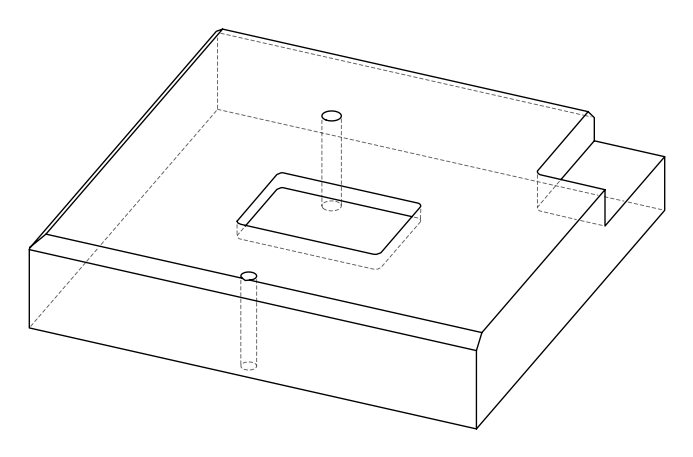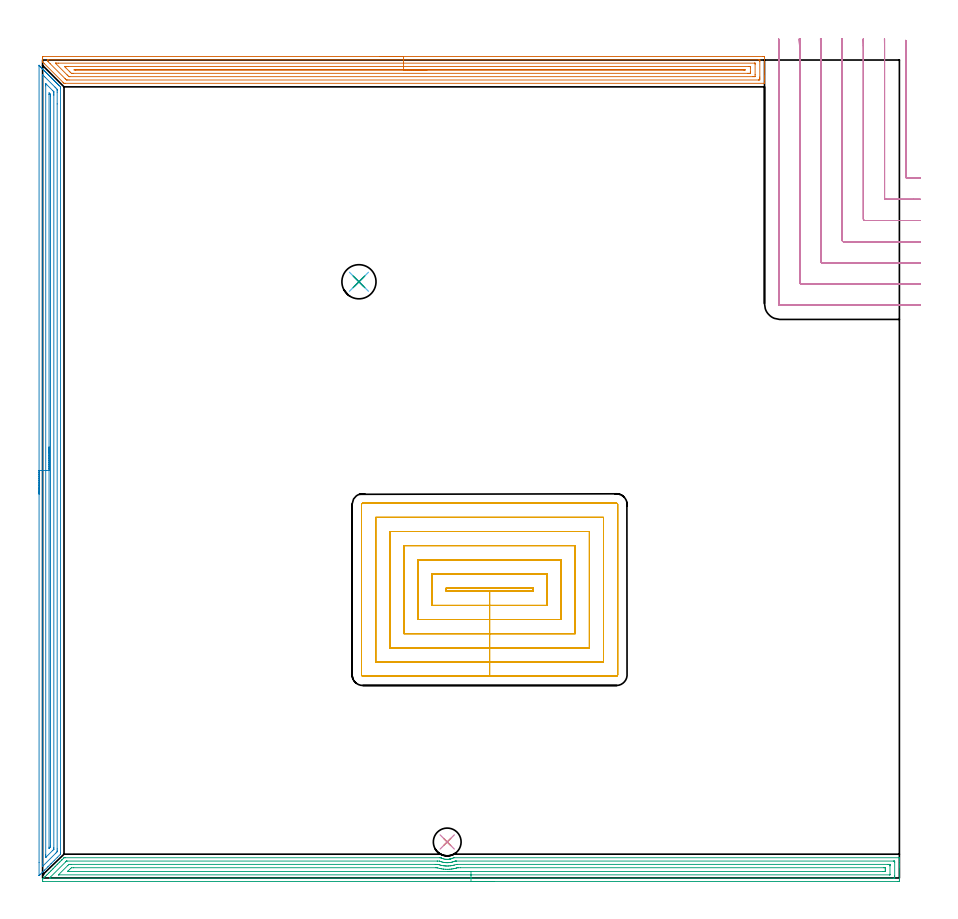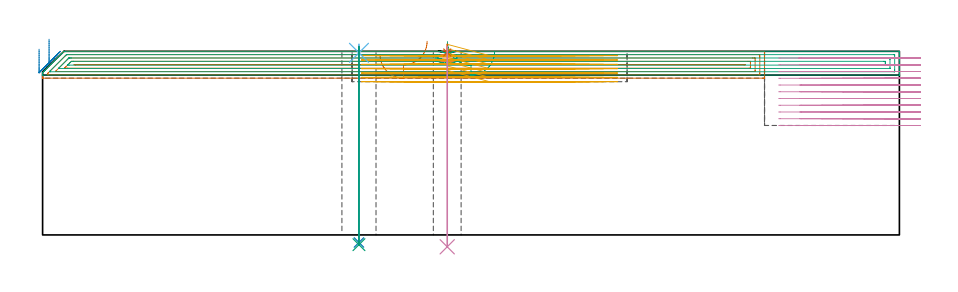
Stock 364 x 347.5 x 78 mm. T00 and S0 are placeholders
(PLAN: 10 operations, 6 tool changes, 79.1 min)
(1 AREA_MILL | FG_CHAMFER_SURFACE | UGT0205_001 | 12.28 min | 20342 mm3)
(2 AREA_MILL_1 | FG_CHAMFER_SURFACE_1 | UGT0205_001 | 10.91 min | 14043 mm3)
(3 AREA_MILL_2 | FG_CHAMFER_SURFACE_2 | UGT0205_001 | 11.75 min | 18286 mm3)
(4 MILL_CORNER_NOTCH_RECTANGULAR | CORNER_NOTCH_RECTANGULAR | NXT0201_011 | Follow Part, ap 3, ae 75% | 20.4 min | 198199 mm3)
(5 MILL_RECTANGULAR_POCKET | POCKET_RECTANGULAR_STRAIGHT | UGT0201_126 | Follow Part, ap 2, ae 75% | 22.66 min | 122445 mm3)
(6 SPOT_DRILL | STEP1HOLE | NXT0321_9005460120000 | 0.03 min | 5 mm3)
(7 SPOT_DRILL_1 | STEP1HOLE_1 | NXT0321_9005460120000 | 0.03 min | 13 mm3)
(8 DRILL_THROUGH_HOLE_INTO_CENTER | STEP1HOLE | NXT0301_065 | 0.33 min | 5380 mm3)
(9 DRILL_TO_ENLARGE_THROUGH_HOLE | STEP1HOLE | NXT0301_106 | 0.34 min | 7482 mm3)
(10 DRILL_THROUGH_HOLE_INTO_CENTER_1 | STEP1HOLE_1 | UGT0301_228 | 0.34 min | 8490 mm3)
(TOOL UGT0205_001 | Chamfer Mill 20 x 3 x 45 deg. | D20 FL50 Z2)
(TOOL NXT0201_011 | ENDMILL 12mm [2P460-1200-NA 1630] | D12 FL38 Z6)
(TOOL UGT0201_126 | Carbide End Mill 8.0 | D8 FL15 Z4)
(TOOL NXT0321_9005460120000 | NC Spot Drill, 142deg, 12mm, Carbide, Uncoated | D12 PA142 FL30 Z2)
(TOOL NXT0301_065 | Carbide Drill 9.4mm [860.1-0940-075A1-MM 2214] | D9.4 PA140 FL98 Z2)
(TOOL NXT0301_106 | Carbide Drill 14.5mm [860.1-1450-073A1-MM 2214] | D14.5 PA140 FL83 Z2)
(TOOL UGT0301_228 | Twist Drill 11.8 mm | D11.8 PA118 FL93 Z2)
(OP 1 AREA_MILL)
G17 G21 G94 G90
T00 M6
G54
G17 G0 G90 X143.35 Y349. S1061 M3
G43 Z88. H0
Z76.6
G94 G1 X143.388 Z75.729 F250.
X143.502 Z74.864
X143.691 Z74.012
X143.953 Z73.18
X144.287 Z72.374
X144.69 Z71.6
X145.158 Z70.864
X145.69 Z70.172
X146.279 Z69.529
X146.922 Z68.94
X147.614 Z68.409
X148.35 Z67.94
X149.124 Z67.537
X149.93 Z67.203
X150.762 Z66.941
X151.613 Z66.752
X152.478 Z66.638
X153.35 Z66.6
X306.084
X306.553 Y348.995 Z66.603
X306.69 Y348.992 Z66.606
X306.7 Y348.85 Z66.748
Y340.662 Z74.933
Y340.115 Z75.482
Y339.782 Z75.814
Y339.236 Z76.36
Y338.903 Z76.692
Y337.92 Z77.68
X306.69 Y337.606 Z77.993
X306.531 Y337.6 Z78.
X9.547
X9.106 Y337.599 Z77.984
X8.947 Y337.751 Z77.845
X8.775 Y337.924 Z77.673
X8.677 Y338.023 Z77.577
X0.76 Y345.938 Z69.658
X0.318 Y346.382 Z69.218
X0.02 Y346.682 Z68.917
X0.002 Y346.709 Z68.889
X0. Y347.056 Z68.544
Y347.911 Z67.689
Y348.577 Z67.019
Y348.909 Z66.688
X0.003 Y348.991 Z66.605
X0.169 Y348.996 Z66.604
X0.384 Y349. Z66.6
X153.35
Y347.586 Z68.014
X304.298 Y347.585 Z68.015
X304.412
X304.661 Y347.58 Z68.02
X304.685 Y347.579 Z68.021
X304.69 Y347.564 Z68.036
X304.696 Y347.532 Z68.068
X304.698 Y347.501 Z68.099
X304.7 Y347.301 Z68.299
Y346.818 Z68.782
Y340.266 Z75.334
X304.698 Y339.782 Z75.818
X304.693 Y339.393 Z76.207
X304.678 Y339.021 Z76.579
X304.298 Y339.016 Z76.584
X304.184 Y339.015 Z76.585
X11.22 Y339.014 Z76.586
X10.441 Y339.018 Z76.582
X10.321 Y339.021 Z76.579
X10.129 Y339.033 Z76.567
X9.736 Y339.417 Z76.183
X9.547 Y339.603 Z75.997
X3.211 Y345.938 Z69.662
X2.402 Y346.75 Z68.85
X2.341 Y346.818 Z68.782
X2.01 Y347.204 Z68.396
X2.022 Y347.579 Z68.021
X2.402 Y347.584 Z68.016
X2.516 Y347.585 Z68.015
X153.35 Y347.586 Z68.014
Y346.171 Z69.429
X302.512
X302.59 Y346.17 Z69.43
X302.653 Y346.167 Z69.433
X302.686 Y346.165 Z69.435
X302.69 Y346.123 Z69.477
X302.696 Y345.938 Z69.662
X302.699 Y345.753 Z69.847
X302.7 Y341.356 Z74.244
X302.695 Y340.662 Z74.938
X302.692 Y340.484 Z75.116
X302.681 Y340.435 Z75.165
X302.629 Y340.433 Z75.167
X302.512 Y340.431 Z75.169
X301.855 Y340.429 Z75.171
X301.618 Y340.428 Z75.172
X11.57 Y340.429 Z75.171
X11.334 Y340.43 Z75.17
X11.255 Y340.432 Z75.168
X11.196 Y340.435 Z75.165
X11.142 Y340.47 Z75.13
X10.944 Y340.662 Z74.938
X10.441 Y341.159 Z74.441
X5.662 Y345.938 Z69.662
X5.561 Y346.042 Z69.558
X5.485 Y346.125 Z69.475
X5.451 Y346.165 Z69.435
X5.502 Y346.166 Z69.434
X5.739 Y346.17 Z69.43
X5.975 Y346.171 Z69.429
X6.631
X153.35
Y344.757 Z70.843
X300.139
X300.566 Y344.755 Z70.845
X300.655 Y344.753 Z70.847
X300.689 Y344.751 Z70.849
X300.693 Y344.708 Z70.892
X300.696 Y344.608 Z70.992
X300.7 Y344.204 Z71.396
Y342.445 Z73.155
Y342.42 Z73.18
X300.694 Y341.993 Z73.607
X300.69 Y341.887 Z73.713
X300.678 Y341.849 Z73.751
X300.614 Y341.847 Z73.753
X300.417 Y341.844 Z73.756
X299.832 Y341.843 Z73.757
X299.526
X13.12
X12.812 Y341.844 Z73.756
X12.227 Y341.85 Z73.75
X11.636 Y342.42 Z73.18
X11.334 Y342.716 Z72.884
X9.87 Y344.179 Z71.421
X9.547 Y344.504 Z71.096
X9.319 Y344.742 Z70.858
X9.547 Y344.75 Z70.85
X9.856 Y344.755 Z70.845
X10.441 Y344.757 Z70.843
X10.747
X153.35
Y343.343 Z72.257
X298.002
X298.046 Y343.341 Z72.259
X298.599 Y343.3 Z72.3
X298.088 Y343.258 Z72.342
X298.046 Y343.257 Z72.343
X14.057
X14.013 Y343.258 Z72.342
X13.325 Y343.3 Z72.3
X13.971 Y343.342 Z72.258
X14.013 Y343.343 Z72.257
X153.35
X154.222 Z72.295
X155.086 Z72.409
X155.938 Z72.598
X156.77 Z72.86
X157.576 Z73.194
X158.35 Z73.597
X159.086 Z74.065
X159.778 Z74.596
X160.421 Z75.186
X161.01 Z75.829
X161.541 Z76.521
X162.01 Z77.257
X162.413 Z78.031
X162.747 Z78.837
X163.009 Z79.669
X163.198 Z80.52
X163.312 Z81.385
X163.35 Z82.257
G0 Z88.
M5
M2
(OP 2 AREA_MILL_1)
G17 G21 G94 G90
T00 M6
G54
G17 G0 G90 X-1.5 Y163.1 S1061 M3
G43 Z88. H0
Z78.9
G94 G1 Y163.138 Z78.028 F250.
Y163.252 Z77.163
Y163.441 Z76.312
Y163.703 Z75.48
Y164.037 Z74.674
Y164.44 Z73.9
Y164.908 Z73.164
Y165.439 Z72.472
Y166.029 Z71.829
Y166.672 Z71.239
Y167.364 Z70.708
Y168.1 Z70.24
Y168.874 Z69.837
Y169.68 Z69.503
Y170.512 Z69.241
Y171.363 Z69.052
Y172.228 Z68.938
Y173.1 Z68.9
Y344.954
X-1.494 Y345.18 Z68.904
Y345.182
X-1.479 Y345.18 Z68.919
X-1.137 Y344.837 Z69.263
X-0.949 Y344.65 Z69.448
X-0.884 Y344.585 Z69.515
X-0.718 Y344.418 Z69.681
X-0.653 Y344.354 Z69.744
X-0.587 Y344.287 Z69.812
X-0.423 Y344.123 Z69.976
X-0.356 Y344.058 Z70.04
X-0.289 Y343.989 Z70.11
X-0.128 Y343.829 Z70.271
X-0.06 Y343.762 Z70.336
X0.009 Y343.692 Z70.408
X0.166 Y343.534 Z70.565
X0.236 Y343.466 Z70.632
X0.307 Y343.394 Z70.706
X0.461 Y343.239 Z70.86
X0.532 Y343.169 Z70.929
X0.604 Y343.096 Z71.003
X0.756 Y342.945 Z71.155
X0.828 Y342.873 Z71.225
X0.902 Y342.798 Z71.301
X1.05 Y342.65 Z71.45
X1.125 Y342.577 Z71.521
X1.2 Y342.501 Z71.599
X1.345 Y342.355 Z71.744
X1.421 Y342.281 Z71.817
X1.497 Y342.203 Z71.896
X1.64 Y342.06 Z72.039
X1.717 Y341.985 Z72.113
X1.795 Y341.905 Z72.194
X1.935 Y341.766 Z72.334
X2.013 Y341.688 Z72.409
X2.093 Y341.608 Z72.492
X2.229 Y341.471 Z72.628
X2.309 Y341.392 Z72.706
X2.39 Y341.31 Z72.79
X2.524 Y341.176 Z72.923
X2.606 Y341.096 Z73.002
X2.688 Y341.012 Z73.087
X2.819 Y340.882 Z73.218
X2.902 Y340.8 Z73.298
X2.986 Y340.714 Z73.385
X3.113 Y340.587 Z73.513
X3.198 Y340.504 Z73.594
X3.284 Y340.417 Z73.683
X3.408 Y340.292 Z73.807
X3.494 Y340.208 Z73.89
X3.581 Y340.119 Z73.981
X3.703 Y339.997 Z74.102
X3.79 Y339.911 Z74.187
X3.879 Y339.821 Z74.278
X3.998 Y339.703 Z74.397
X4.087 Y339.615 Z74.483
X4.177 Y339.524 Z74.576
X4.292 Y339.408 Z74.692
X4.383 Y339.319 Z74.779
X4.474 Y339.226 Z74.874
X4.587 Y339.113 Z74.986
X4.679 Y339.023 Z75.075
X4.772 Y338.928 Z75.171
X4.882 Y338.819 Z75.281
X4.975 Y338.727 Z75.371
X5.07 Y338.63 Z75.469
X5.176 Y338.524 Z75.576
X5.271 Y338.43 Z75.667
X5.367 Y338.333 Z75.767
X5.471 Y338.229 Z75.87
X5.568 Y338.134 Z75.964
X5.665 Y338.035 Z76.065
X5.766 Y337.934 Z76.165
X5.864 Y337.838 Z76.26
X5.963 Y337.737 Z76.362
X6.06 Y337.64 Z76.46
X6.16 Y337.542 Z76.556
X6.261 Y337.44 Z76.66
X6.355 Y337.345 Z76.755
X6.456 Y337.246 Z76.852
X6.558 Y337.142 Z76.958
X6.65 Y337.05 Z77.049
X6.752 Y336.949 Z77.148
X6.856 Y336.844 Z77.256
X6.945 Y336.756 Z77.344
X7.049 Y336.653 Z77.445
X7.154 Y336.546 Z77.552
X7.493 Y336.208 Z77.891
X7.515 Y336.185 Z77.912
X7.599 Y336.095 Z77.986
X7.6 Y335.653 Z78.
Y10.547
X7.599 Y10.105 Z77.986
X7.515 Y10.013 Z77.911
X6.261 Y8.76 Z76.66
X4.975 Y7.475 Z75.374
X3.581 Y6.081 Z73.98
X2.242 Y4.741 Z72.641
X0.902 Y3.401 Z71.301
X0.009 Y2.508 Z70.408
X-0.884 Y1.615 Z69.515
X-0.949 Y1.55 Z69.448
X-1.136 Y1.363 Z69.264
X-1.183 Y1.317 Z69.217
X-1.393 Y1.106 Z69.005
X-1.483 Y1.02 Z68.915
X-1.495 Y1.017 Z68.903
X-1.499 Y1.02 Z68.899
X-1.5 Y6.616 Z68.9
Y173.1
X-0.086 Z70.314
Y340.119
X-0.085 Y341.012 Z70.315
X-0.084 Y341.036 Z70.316
X-0.06 Y341.298 Z70.34
X0.235 Y341.012 Z70.635
X0.828 Y340.422 Z71.228
X1.131 Y340.119 Z71.531
X5.271 Y335.978 Z75.671
X5.595 Y335.653 Z75.995
X6.16 Y335.078 Z76.56
X6.184 Y334.76 Z76.584
X6.185 Y334.735 Z76.585
X6.186 Y333.867 Z76.586
Y328.843
Y12.333
X6.185 Y11.44 Z76.585
X6.184 Y11.416 Z76.584
X6.16 Y11.122 Z76.56
X5.877 Y10.831 Z76.277
X5.597 Y10.547 Z75.997
X0.237 Y5.188 Z70.637
X0.086 Y5.041 Z70.486
X-0.06 Y4.902 Z70.34
X-0.084 Y5.188 Z70.316
X-0.085 Y5.212 Z70.315
X-0.086 Y6.081 Z70.314
Y173.1
X1.328 Z71.728
X1.329 Y336.546 Z71.729
X1.33 Y336.936 Z71.73
X1.334 Y337.44 Z71.734
X1.335 Y337.451 Z71.735
X1.355 Y337.44 Z71.755
X1.717 Y337.082 Z72.117
X4.383 Y334.417 Z74.783
X4.656 Y334.141 Z75.056
X4.724 Y334.069 Z75.124
X4.755 Y334.034 Z75.155
X4.764 Y333.995 Z75.164
X4.767 Y333.867 Z75.167
X4.77 Y333.478 Z75.17
X4.771 Y332.974 Z75.171
Y332.583
Y12.836
X4.769 Y12.333 Z75.169
X4.767 Y12.236 Z75.167
X4.765 Y12.19 Z75.165
X4.745 Y12.156 Z75.145
X4.654 Y12.061 Z75.054
X4.383 Y11.783 Z74.783
X1.36 Y8.76 Z71.76
X1.349 Y8.753 Z71.749
X1.344 Y8.752 Z71.744
X1.335 Y8.76 Z71.735
X1.334 Y8.79 Z71.734
X1.33 Y9.15 Z71.73
X1.329 Y9.653 Z71.729
X1.328 Y10.044 Z71.728
Y173.1
X2.743 Z73.143
Y332.836
X2.744 Y332.974 Z73.144
X2.749 Y333.573 Z73.149
X3.046 Y333.293 Z73.446
X3.35 Y332.974 Z73.75
X3.356 Y332.356 Z73.756
X3.357 Y332.218 Z73.757
Y13.501
X3.355 Y13.366 Z73.755
X3.35 Y13.226 Z73.75
X3.155 Y13.014 Z73.555
X2.99 Y12.84 Z73.39
X2.922 Y12.771 Z73.322
X2.85 Y12.7 Z73.25
X2.787 Y12.642 Z73.187
X2.753 Y12.612 Z73.153
X2.75 Y12.665 Z73.15
X2.743 Y13.088 Z73.143
Y173.1
Y173.971 Z73.181
Y174.836 Z73.294
Y175.688 Z73.483
Y176.52 Z73.746
Y177.326 Z74.079
Y178.1 Z74.482
Y178.836 Z74.951
Y179.528 Z75.482
Y180.171 Z76.071
Y180.76 Z76.715
Y181.291 Z77.407
Y181.76 Z78.143
Y182.163 Z78.916
Y182.497 Z79.722
Y182.759 Z80.554
Y182.948 Z81.406
Y183.062 Z82.271
Y183.1 Z83.143
G0 Z88.
M5
M2
(OP 3 AREA_MILL_2)
G17 G21 G94 G90
T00 M6
G54
G17 G0 G90 X192. Y-1.5 S1061 M3
G43 Z88. H0
Z77.9
G94 G1 X191.962 Z77.028 F250.
X191.848 Z76.164
X191.659 Z75.312
X191.397 Z74.48
X191.063 Z73.674
X190.66 Z72.9
X190.192 Z72.164
X189.66 Z71.472
X189.071 Z70.829
X188.428 Z70.24
X187.736 Z69.709
X187. Z69.24
X186.226 Z68.837
X185.42 Z68.503
X184.588 Z68.241
X183.736 Z68.052
X182.872 Z67.938
X182. Z67.9
X0.173
X0.098 Y-1.497 Z67.903
X0.01 Y-1.492 Z67.905
X0. Y-1.107 Z68.292
Y-0.908 Z68.492
Y-0.807 Z68.593
X0.01 Y-0.497 Z68.901
X0.042 Y-0.462 Z68.937
X0.173 Y-0.327 Z69.072
X0.62 Y0.122 Z69.518
X0.779 Y0.281 Z69.676
X1.067 Y0.567 Z69.967
X1.078 Y0.578 Z69.978
X1.67 Y1.173 Z70.568
X1.96 Y1.46 Z70.86
X2.562 Y2.064 Z71.459
X2.854 Y2.354 Z71.754
X3.453 Y2.956 Z72.351
X3.747 Y3.247 Z72.647
X4.345 Y3.847 Z73.242
X4.641 Y4.141 Z73.541
X5.236 Y4.739 Z74.134
X5.534 Y5.034 Z74.434
X6.128 Y5.63 Z75.026
X6.427 Y5.927 Z75.327
X7.02 Y6.522 Z75.917
X7.314 Y6.814 Z76.214
X7.911 Y7.413 Z76.809
X8.202 Y7.702 Z77.102
X8.215 Y7.715 Z77.115
X8.973 Y8.473 Z77.871
X9.105 Y8.599 Z77.987
X9.555 Y8.6 Z78.
X168.598
X169.12 Y8.596 Z77.99
X169.278 Y8.519 Z77.915
X169.309 Y8.503 Z77.9
X169.417 Y8.453 Z77.852
X169.497 Y8.417 Z77.815
X169.791 Y8.304 Z77.703
X169.941 Y8.247 Z77.645
X170.391 Y8.107 Z77.506
X170.836 Y8.006 Z77.406
X171.284 Y7.943 Z77.339
X171.435 Y7.933 Z77.33
X171.73 Y7.916 Z77.305
X171.768 Y7.917 Z77.303
X172.065 Y7.92
X172.177 Y7.919 Z77.309
X172.501 Y7.943 Z77.343
X172.624 Y7.953 Z77.353
X172.92 Y8.003 Z77.402
X172.955 Y8.009 Z77.408
X173.065 Y8.029 Z77.423
X173.07 Y8.03 Z77.424
X173.281 Y8.079 Z77.478
X173.518 Y8.138 Z77.537
X173.805 Y8.231 Z77.628
X173.963 Y8.281 Z77.679
X174.021 Y8.305 Z77.703
X174.323 Y8.429 Z77.827
X174.691 Y8.594 Z77.992
X174.852 Y8.6 Z78.
X363.827
X363.99 Y8.597 Z77.988
X363.993 Y8.545 Z77.937
X364. Y8.14 Z77.54
Y7.808 Z77.208
Y7.116 Z76.511
Y5.879 Z75.276
Y5.333 Z74.728
Y4.714 Z74.11
Y-0.635 Z68.763
X363.998 Y-0.908 Z68.49
X363.993 Y-1.492 Z67.906
X363.967 Y-1.494 Z67.904
X363.38 Y-1.5 Z67.9
X182.
Y-0.086 Z69.314
X3.301 Y-0.085 Z69.315
X3.231 Y-0.084 Z69.316
X3.091 Y-0.079 Z69.321
X2.89 Y-0.071 Z69.329
X2.941 Y-0.016 Z69.384
X3.118 Y0.166 Z69.566
X3.301 Y0.351 Z69.751
X9.811 Y6.861 Z76.261
X10.069 Y7.116 Z76.516
X10.113 Y7.156 Z76.556
X10.131 Y7.17 Z76.57
X10.171 Y7.179 Z76.579
X10.309 Y7.184 Z76.584
X10.379 Y7.185 Z76.585
X167.635
X167.704 Y7.184 Z76.584
X168.546 Y7.167 Z76.567
X168.598 Y7.15 Z76.55
X168.695 Y7.116 Z76.516
X169.491 Y6.849 Z76.249
X169.859 Y6.749 Z76.149
X170.385 Y6.636 Z76.036
X170.576 Y6.607 Z76.007
X171.121 Y6.539 Z75.939
X171.278 Y6.527 Z75.927
X171.587 Y6.507 Z75.907
X171.893 Y6.503 Z75.903
X172.172 Y6.506 Z75.906
X172.743 Y6.546 Z75.946
X173.065 Y6.581 Z75.981
X173.525 Y6.657 Z76.057
X173.959 Y6.756 Z76.156
X174.247 Y6.828 Z76.228
X174.852 Y7.019 Z76.419
X174.924 Y7.044 Z76.444
X175.114 Y7.116 Z76.516
X175.261 Y7.17 Z76.57
X175.467 Y7.179 Z76.579
X175.606 Y7.184 Z76.584
X175.676 Y7.185 Z76.585
X175.746 Y7.186 Z76.586
X361.593 Y7.185 Z76.585
X361.663 Y7.184 Z76.584
X361.802 Y7.179 Z76.579
X361.99 Y7.168 Z76.568
X361.992 Y7.116 Z76.516
X361.999 Y6.711 Z76.111
X362. Y0.875 Z70.275
Y0.47 Z69.87
X361.996 Y-0.016 Z69.384
X361.993 Y-0.066 Z69.334
X361.992 Y-0.074 Z69.326
X361.964 Y-0.079 Z69.321
X361.872 Y-0.082 Z69.318
X361.733 Y-0.085 Z69.315
X361.663 Y-0.086 Z69.314
X182.
Y1.329 Z70.729
X6.999
X6.875 Y1.33 Z70.73
X6.821 Y1.332 Z70.732
X6.762 Y1.335 Z70.735
X6.794 Y1.382 Z70.782
X6.826 Y1.422 Z70.822
X6.875 Y1.475 Z70.875
X10.733 Y5.333 Z74.733
X11.04 Y5.634 Z75.034
X11.146 Y5.735 Z75.135
X11.182 Y5.765 Z75.165
X11.233 Y5.767 Z75.167
X11.342 Y5.769 Z75.169
X11.796 Y5.771 Z75.171
X12.236 Y5.772 Z75.172
X166.811 Y5.771 Z75.171
X167.266 Y5.77 Z75.17
X167.704 Y5.766 Z75.166
X167.932 Y5.761 Z75.161
X168.048 Y5.757 Z75.157
X168.228 Y5.702 Z75.102
X168.598 Y5.584 Z74.984
X168.981 Y5.473 Z74.873
X169.478 Y5.346 Z74.746
X169.491 Y5.343 Z74.743
X169.537 Y5.333 Z74.733
X170.385 Y5.195 Z74.595
X170.545 Y5.173 Z74.573
X170.938 Y5.13 Z74.53
X171.278 Y5.107 Z74.507
X171.518 Y5.093 Z74.493
X172.172 Y5.092 Z74.492
X172.404 Y5.102 Z74.502
X173.065 Y5.15 Z74.55
X173.23 Y5.168 Z74.568
X173.959 Y5.272 Z74.672
X174.011 Y5.281 Z74.681
X174.264 Y5.333 Z74.733
X174.737 Y5.448 Z74.848
X174.852 Y5.479 Z74.879
X175.805 Y5.762 Z75.162
X175.86 Y5.765 Z75.165
X175.973 Y5.769 Z75.169
X176.2 Y5.771 Z75.171
X358.912
X359.368 Y5.77 Z75.17
X359.806 Y5.767 Z75.167
X359.95 Y5.765 Z75.165
X359.99 Y5.754 Z75.154
X359.994 Y5.656 Z75.056
X359.998 Y5.527 Z74.927
X359.999 Y5.333 Z74.733
X360. Y5.14 Z74.54
X359.999 Y1.575 Z70.975
X359.991 Y1.38 Z70.78
X359.988 Y1.335 Z70.735
X359.97 Y1.333 Z70.733
X359.916 Y1.331 Z70.731
X359.806 Y1.329 Z70.729
X182.
Y2.743 Z72.143
X11.257
X10.664 Y2.747 Z72.147
X10.615 Y2.749 Z72.149
X10.611 Y2.751 Z72.151
X10.619 Y2.762 Z72.162
X10.667 Y2.816 Z72.216
X10.743 Y2.894 Z72.294
X10.835 Y2.987 Z72.387
X11.399 Y3.55 Z72.95
X11.823 Y3.962 Z73.362
X12.236 Y4.35 Z73.75
X12.325 Y4.352 Z73.752
X13.129 Y4.357 Z73.757
X13.214
X166.895
X167.299 Y4.353 Z73.753
X167.501 Y4.35 Z73.75
X167.602 Y4.338 Z73.738
X167.889 Y4.257 Z73.657
X168.598 Y4.071 Z73.471
X169.076 Y3.964 Z73.364
X169.491 Y3.893 Z73.293
X170.145 Y3.789 Z73.189
X170.385 Y3.761 Z73.161
X171.131 Y3.696 Z73.096
X171.278 Y3.689 Z73.089
X172.045 Y3.676 Z73.076
X172.172 Y3.678 Z73.078
X172.899 Y3.716 Z73.116
X173.065 Y3.728 Z73.128
X173.713 Y3.795 Z73.195
X173.959 Y3.831 Z73.231
X174.489 Y3.912 Z73.312
X174.852 Y3.988 Z73.388
X175.221 Y4.074 Z73.474
X175.746 Y4.21 Z73.61
X175.928 Y4.259 Z73.659
X176.239 Y4.345 Z73.745
X176.639 Y4.355 Z73.755
X176.725 Y4.356 Z73.756
X177.533 Y4.357 Z73.757
X357.21
X357.945 Y4.351 Z73.751
X357.982
X357.99 Y4.313 Z73.713
X357.994 Y4.207 Z73.607
X357.998 Y3.994 Z73.394
X358. Y3.569 Z72.969
X357.998 Y3.114 Z72.514
X357.994 Y2.896 Z72.296
X357.99 Y2.787 Z72.187
X357.98 Y2.749 Z72.149
X357.929 Y2.748 Z72.148
X357.125 Y2.743 Z72.143
X357.041
X182.
X181.128 Z72.181
X180.264 Z72.295
X179.412 Z72.483
X178.58 Z72.746
X177.774 Z73.08
X177. Z73.482
X176.264 Z73.951
X175.572 Z74.482
X174.929 Z75.072
X174.34 Z75.715
X173.808 Z76.407
X173.34 Z77.143
X172.937 Z77.917
X172.603 Z78.723
X172.341 Z79.555
X172.152 Z80.406
X172.038 Z81.271
X172. Z82.143
G0 Z88.
M5
M2
(OP 4 MILL_CORNER_NOTCH_RECTANGULAR)
G17 G21 G94 G90
T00 M6
G54
G17 G0 G90 X366.649 Y355.861 S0 M3
G43 Z88. H1
Z75.136
G94 G1 X366.694 Y352.861 F250.
G2 X366.7 Y352.057 R54. F500.
G1 Y297.895
G3 X367.295 Y297.3 R0.6
G1 X370.
X373. F250.
G0 Z88.
X357.581 Y356.498
Z75.136
G1 X357.677 Y353.5
G2 X357.7 Y352.057 R45. F500.
G1 Y288.895
G3 X358.295 Y288.3 R0.6
G1 X370.
X373. F250.
G0 Z88.
X348.551 Y356.498
Z75.136
G1 X348.671 Y353.5
G2 X348.7 Y352.057 R36. F500.
G1 Y279.896
G3 X349.296 Y279.3 R0.6
G1 X370.
X373. F250.
G0 Z88.
X339.501 Y356.496
Z75.136
G1 X339.661 Y353.5
G2 X339.7 Y352.057 R27. F500.
G1 Y270.896
G3 X340.296 Y270.3 R0.6
G1 X370.
X373. F250.
G0 Z88.
X330.402 Y356.49
Z75.136
G1 X330.642 Y353.5
G2 X330.7 Y352.057 R18. F500.
G1 Y261.896
G3 X331.296 Y261.3 R0.6
G1 X370.
X373. F250.
G0 Z88.
X321.103 Y356.461
Z75.136
G1 X321.584 Y353.5
G2 X321.7 Y352.057 R9. F500.
G1 Y252.896
G3 X322.296 Y252.3 R0.6
G1 X370.
X373. F250.
G0 Z88.
X312.7 Y355.057
Z75.136
G1 Y352.057
Y243.897 F500.
G3 X313.297 Y243.3 R0.6
G1 X370.
X373. F250.
G0 Z88.
X366.7 Y355.858
Z72.273
G1 Y352.858
Y297.895 F500.
G3 X367.295 Y297.3 R0.6
G1 X370.
X373. F250.
G0 Z88.
X357.694 Y356.5
Z72.273
G1 X357.7 Y353.5
Y353.411 F500.
Y288.895
G3 X358.295 Y288.3 R0.6
G1 X370.
X373. F250.
G0 Z88.
X348.692 Y356.5
Z72.273
G1 X348.7 Y353.5
Y353.411 F500.
Y279.896
G3 X349.296 Y279.3 R0.6
G1 X370.
X373. F250.
G0 Z88.
X339.69 Y356.5
Z72.273
G1 X339.7 Y353.5
Y353.411 F500.
Y270.896
G3 X340.296 Y270.3 R0.6
G1 X370.
X373. F250.
G0 Z88.
X330.685 Y356.5
Z72.273
G1 X330.7 Y353.5
Y353.411 F500.
Y261.896
G3 X331.296 Y261.3 R0.6
G1 X370.
X373. F250.
G0 Z88.
X321.67 Y356.5
Z72.273
G1 X321.7 Y353.5
Y353.411 F500.
Y252.896
G3 X322.296 Y252.3 R0.6
G1 X370.
X373. F250.
G0 Z88.
X312.7 Y356.411
Z72.273
G1 Y353.411
Y243.897 F500.
G3 X313.297 Y243.3 R0.6
G1 X370.
X373. F250.
G0 Z88.
X366.7 Y355.858
Z69.409
G1 Y352.858
Y297.895 F500.
G3 X367.295 Y297.3 R0.6
G1 X370.
X373. F250.
G0 Z88.
X357.7 Y356.5
Z69.409
G1 Y353.5
Y288.895 F500.
G3 X358.295 Y288.3 R0.6
G1 X370.
X373. F250.
G0 Z88.
X348.7 Y356.5
Z69.409
G1 Y353.5
Y279.896 F500.
G3 X349.296 Y279.3 R0.6
G1 X370.
X373. F250.
G0 Z88.
X339.7 Y356.5
Z69.409
G1 Y353.5
Y270.896 F500.
G3 X340.296 Y270.3 R0.6
G1 X370.
X373. F250.
G0 Z88.
X330.7 Y356.5
Z69.409
G1 Y353.5
Y261.896 F500.
G3 X331.296 Y261.3 R0.6
G1 X370.
X373. F250.
G0 Z88.
X321.7 Y356.5
Z69.409
G1 Y353.5
Y252.896 F500.
G3 X322.296 Y252.3 R0.6
G1 X370.
X373. F250.
G0 Z88.
X312.7 Y356.5
Z69.409
G1 Y353.5
Y243.897 F500.
G3 X313.297 Y243.3 R0.6
G1 X370.
X373. F250.
G0 Z88.
X366.7 Y355.858
Z66.545
G1 Y352.858
Y297.895 F500.
G3 X367.295 Y297.3 R0.6
G1 X370.
X373. F250.
G0 Z88.
X357.7 Y356.5
Z66.545
G1 Y353.5
Y288.895 F500.
G3 X358.295 Y288.3 R0.6
G1 X370.
X373. F250.
G0 Z88.
X348.7 Y356.5
Z66.545
G1 Y353.5
Y279.896 F500.
G3 X349.296 Y279.3 R0.6
G1 X370.
X373. F250.
G0 Z88.
X339.7 Y356.5
Z66.545
G1 Y353.5
Y270.896 F500.
G3 X340.296 Y270.3 R0.6
G1 X370.
X373. F250.
G0 Z88.
X330.7 Y356.5
Z66.545
G1 Y353.5
Y261.896 F500.
G3 X331.296 Y261.3 R0.6
G1 X370.
X373. F250.
G0 Z88.
X321.7 Y356.5
Z66.545
G1 Y353.5
Y252.896 F500.
G3 X322.296 Y252.3 R0.6
G1 X370.
X373. F250.
G0 Z88.
X312.7 Y356.5
Z66.545
G1 Y353.5
Y243.897 F500.
G3 X313.297 Y243.3 R0.6
G1 X370.
X373. F250.
G0 Z88.
X366.7 Y355.858
Z63.682
G1 Y352.858
Y297.895 F500.
G3 X367.295 Y297.3 R0.6
G1 X370.
X373. F250.
G0 Z88.
X357.7 Y356.5
Z63.682
G1 Y353.5
Y288.895 F500.
G3 X358.295 Y288.3 R0.6
G1 X370.
X373. F250.
G0 Z88.
X348.7 Y356.5
Z63.682
G1 Y353.5
Y279.896 F500.
G3 X349.296 Y279.3 R0.6
G1 X370.
X373. F250.
G0 Z88.
X339.7 Y356.5
Z63.682
G1 Y353.5
Y270.896 F500.
G3 X340.296 Y270.3 R0.6
G1 X370.
X373. F250.
G0 Z88.
X330.7 Y356.5
Z63.682
G1 Y353.5
Y261.896 F500.
G3 X331.296 Y261.3 R0.6
G1 X370.
X373. F250.
G0 Z88.
X321.7 Y356.5
Z63.682
G1 Y353.5
Y252.896 F500.
G3 X322.296 Y252.3 R0.6
G1 X370.
X373. F250.
G0 Z88.
X312.7 Y356.5
Z63.682
G1 Y353.5
Y243.897 F500.
G3 X313.297 Y243.3 R0.6
G1 X370.
X373. F250.
G0 Z88.
X366.7 Y355.858
Z60.818
G1 Y352.858
Y297.895 F500.
G3 X367.295 Y297.3 R0.6
G1 X370.
X373. F250.
G0 Z88.
X357.7 Y356.5
Z60.818
G1 Y353.5
Y288.895 F500.
G3 X358.295 Y288.3 R0.6
G1 X370.
X373. F250.
G0 Z88.
X348.7 Y356.5
Z60.818
G1 Y353.5
Y279.896 F500.
G3 X349.296 Y279.3 R0.6
G1 X370.
X373. F250.
G0 Z88.
X339.7 Y356.5
Z60.818
G1 Y353.5
Y270.896 F500.
G3 X340.296 Y270.3 R0.6
G1 X370.
X373. F250.
G0 Z88.
X330.7 Y356.5
Z60.818
G1 Y353.5
Y261.896 F500.
G3 X331.296 Y261.3 R0.6
G1 X370.
X373. F250.
G0 Z88.
X321.7 Y356.5
Z60.818
G1 Y353.5
Y252.896 F500.
G3 X322.296 Y252.3 R0.6
G1 X370.
X373. F250.
G0 Z88.
X312.7 Y356.5
Z60.818
G1 Y353.5
Y243.897 F500.
G3 X313.297 Y243.3 R0.6
G1 X370.
X373. F250.
G0 Z88.
X366.7 Y355.858
Z57.955
G1 Y352.858
Y297.895 F500.
G3 X367.295 Y297.3 R0.6
G1 X370.
X373. F250.
G0 Z88.
X357.7 Y356.5
Z57.955
G1 Y353.5
Y288.895 F500.
G3 X358.295 Y288.3 R0.6
G1 X370.
X373. F250.
G0 Z88.
X348.7 Y356.5
Z57.955
G1 Y353.5
Y279.896 F500.
G3 X349.296 Y279.3 R0.6
G1 X370.
X373. F250.
G0 Z88.
X339.7 Y356.5
Z57.955
G1 Y353.5
Y270.896 F500.
G3 X340.296 Y270.3 R0.6
G1 X370.
X373. F250.
G0 Z88.
X330.7 Y356.5
Z57.955
G1 Y353.5
Y261.896 F500.
G3 X331.296 Y261.3 R0.6
G1 X370.
X373. F250.
G0 Z88.
X321.7 Y356.5
Z57.955
G1 Y353.5
Y252.896 F500.
G3 X322.296 Y252.3 R0.6
G1 X370.
X373. F250.
G0 Z88.
X312.7 Y356.5
Z57.955
G1 Y353.5
Y243.897 F500.
G3 X313.297 Y243.3 R0.6
G1 X370.
X373. F250.
G0 Z88.
X366.7 Y355.858
Z55.091
G1 Y352.858
Y297.895 F500.
G3 X367.295 Y297.3 R0.6
G1 X370.
X373. F250.
G0 Z88.
X357.7 Y356.5
Z55.091
G1 Y353.5
Y288.895 F500.
G3 X358.295 Y288.3 R0.6
G1 X370.
X373. F250.
G0 Z88.
X348.7 Y356.5
Z55.091
G1 Y353.5
Y279.896 F500.
G3 X349.296 Y279.3 R0.6
G1 X370.
X373. F250.
G0 Z88.
X339.7 Y356.5
Z55.091
G1 Y353.5
Y270.896 F500.
G3 X340.296 Y270.3 R0.6
G1 X370.
X373. F250.
G0 Z88.
X330.7 Y356.5
Z55.091
G1 Y353.5
Y261.896 F500.
G3 X331.296 Y261.3 R0.6
G1 X370.
X373. F250.
G0 Z88.
X321.7 Y356.5
Z55.091
G1 Y353.5
Y252.896 F500.
G3 X322.296 Y252.3 R0.6
G1 X370.
X373. F250.
G0 Z88.
X312.7 Y356.5
Z55.091
G1 Y353.5
Y243.897 F500.
G3 X313.297 Y243.3 R0.6
G1 X370.
X373. F250.
G0 Z88.
X366.7 Y355.858
Z52.227
G1 Y352.858
Y297.895 F500.
G3 X367.295 Y297.3 R0.6
G1 X370.
X373. F250.
G0 Z88.
X357.7 Y356.5
Z52.227
G1 Y353.5
Y288.895 F500.
G3 X358.295 Y288.3 R0.6
G1 X370.
X373. F250.
G0 Z88.
X348.7 Y356.5
Z52.227
G1 Y353.5
Y279.896 F500.
G3 X349.296 Y279.3 R0.6
G1 X370.
X373. F250.
G0 Z88.
X339.7 Y356.5
Z52.227
G1 Y353.5
Y270.896 F500.
G3 X340.296 Y270.3 R0.6
G1 X370.
X373. F250.
G0 Z88.
X330.7 Y356.5
Z52.227
G1 Y353.5
Y261.896 F500.
G3 X331.296 Y261.3 R0.6
G1 X370.
X373. F250.
G0 Z88.
X321.7 Y356.5
Z52.227
G1 Y353.5
Y252.896 F500.
G3 X322.296 Y252.3 R0.6
G1 X370.
X373. F250.
G0 Z88.
X312.7 Y356.5
Z52.227
G1 Y353.5
Y243.897 F500.
G3 X313.297 Y243.3 R0.6
G1 X370.
X373. F250.
G0 Z88.
X366.7 Y355.858
Z49.364
G1 Y352.858
Y297.895 F500.
G3 X367.295 Y297.3 R0.6
G1 X370.
X373. F250.
G0 Z88.
X357.7 Y356.5
Z49.364
G1 Y353.5
Y288.895 F500.
G3 X358.295 Y288.3 R0.6
G1 X370.
X373. F250.
G0 Z88.
X348.7 Y356.5
Z49.364
G1 Y353.5
Y279.896 F500.
G3 X349.296 Y279.3 R0.6
G1 X370.
X373. F250.
G0 Z88.
X339.7 Y356.5
Z49.364
G1 Y353.5
Y270.896 F500.
G3 X340.296 Y270.3 R0.6
G1 X370.
X373. F250.
G0 Z88.
X330.7 Y356.5
Z49.364
G1 Y353.5
Y261.896 F500.
G3 X331.296 Y261.3 R0.6
G1 X370.
X373. F250.
G0 Z88.
X321.7 Y356.5
Z49.364
G1 Y353.5
Y252.896 F500.
G3 X322.296 Y252.3 R0.6
G1 X370.
X373. F250.
G0 Z88.
X312.7 Y356.5
Z49.364
G1 Y353.5
Y243.897 F500.
G3 X313.297 Y243.3 R0.6
G1 X370.
X373. F250.
G0 Z88.
X366.7 Y355.858
Z46.5
G1 Y352.858
Y297.895 F500.
G3 X367.295 Y297.3 R0.6
G1 X370.
X373. F250.
G0 Z88.
X357.7 Y356.5
Z46.5
G1 Y353.5
Y288.895 F500.
G3 X358.295 Y288.3 R0.6
G1 X370.
X373. F250.
G0 Z88.
X348.7 Y356.5
Z46.5
G1 Y353.5
Y279.896 F500.
G3 X349.296 Y279.3 R0.6
G1 X370.
X373. F250.
G0 Z88.
X339.7 Y356.5
Z46.5
G1 Y353.5
Y270.896 F500.
G3 X340.296 Y270.3 R0.6
G1 X370.
X373. F250.
G0 Z88.
X330.7 Y356.5
Z46.5
G1 Y353.5
Y261.896 F500.
G3 X331.296 Y261.3 R0.6
G1 X370.
X373. F250.
G0 Z88.
X321.7 Y356.5
Z46.5
G1 Y353.5
Y252.896 F500.
G3 X322.296 Y252.3 R0.6
G1 X370.
X373. F250.
G0 Z88.
X312.7 Y356.5
Z46.5
G1 Y353.5
Y243.897 F500.
G3 X313.297 Y243.3 R0.6
G1 X370.
X373. F250.
G0 Z88.
M5
M2
(OP 5 MILL_RECTANGULAR_POCKET)
G17 G21 G94 G90
T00 M6
G54
G17 G0 G90 X171.826 Y121.8 S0 M3
G43 Z88. H0
Z81.
G94 G1 X189.9 Z76.157 F250.
X208.3 F500.
Y123.2
X171.5
Y121.8
X189.9
Y115.8
X214.3
Y129.2
X165.5
Y115.8
X189.9
Y109.8
X220.3
Y135.2
X159.5
Y109.8
X189.9
Y103.8
X226.3
Y141.2
X153.5
Y103.8
X189.9
Y97.8
X232.3
Y147.2
X147.5
Y97.8
X189.9
Y91.8
X238.3
Y153.2
X141.5
Y91.8
X189.9
Y85.8
X243.8
G3 X244.3 Y86.3 R0.5
G1 Y158.7
G3 X243.8 Y159.2 R0.5
G1 X136.
G3 X135.5 Y158.7 R0.5
G1 Y86.3
G3 X136. Y85.8 R0.5
G1 X189.9
X190.9
G0 X171.826 Y121.8 Z79.157
G1 X189.9 Z74.314 F250.
X208.3 F500.
Y123.2
X171.5
Y121.8
X189.9
Y115.8
X214.3
Y129.2
X165.5
Y115.8
X189.9
Y109.8
X220.3
Y135.2
X159.5
Y109.8
X189.9
Y103.8
X226.3
Y141.2
X153.5
Y103.8
X189.9
Y97.8
X232.3
Y147.2
X147.5
Y97.8
X189.9
Y91.8
X238.3
Y153.2
X141.5
Y91.8
X189.9
Y85.8
X243.8
G3 X244.3 Y86.3 R0.5
G1 Y158.7
G3 X243.8 Y159.2 R0.5
G1 X136.
G3 X135.5 Y158.7 R0.5
G1 Y86.3
G3 X136. Y85.8 R0.5
G1 X189.9
X190.9
G0 X171.826 Y121.8 Z77.314
G1 X189.9 Z72.471 F250.
X208.3 F500.
Y123.2
X171.5
Y121.8
X189.9
Y115.8
X214.3
Y129.2
X165.5
Y115.8
X189.9
Y109.8
X220.3
Y135.2
X159.5
Y109.8
X189.9
Y103.8
X226.3
Y141.2
X153.5
Y103.8
X189.9
Y97.8
X232.3
Y147.2
X147.5
Y97.8
X189.9
Y91.8
X238.3
Y153.2
X141.5
Y91.8
X189.9
Y85.8
X243.8
G3 X244.3 Y86.3 R0.5
G1 Y158.7
G3 X243.8 Y159.2 R0.5
G1 X136.
G3 X135.5 Y158.7 R0.5
G1 Y86.3
G3 X136. Y85.8 R0.5
G1 X189.9
X190.9
G0 X171.826 Y121.8 Z75.471
G1 X189.9 Z70.629 F250.
X208.3 F500.
Y123.2
X171.5
Y121.8
X189.9
Y115.8
X214.3
Y129.2
X165.5
Y115.8
X189.9
Y109.8
X220.3
Y135.2
X159.5
Y109.8
X189.9
Y103.8
X226.3
Y141.2
X153.5
Y103.8
X189.9
Y97.8
X232.3
Y147.2
X147.5
Y97.8
X189.9
Y91.8
X238.3
Y153.2
X141.5
Y91.8
X189.9
Y85.8
X243.8
G3 X244.3 Y86.3 R0.5
G1 Y158.7
G3 X243.8 Y159.2 R0.5
G1 X136.
G3 X135.5 Y158.7 R0.5
G1 Y86.3
G3 X136. Y85.8 R0.5
G1 X189.9
X190.9
G0 X171.826 Y121.8 Z73.629
G1 X189.9 Z68.786 F250.
X208.3 F500.
Y123.2
X171.5
Y121.8
X189.9
Y115.8
X214.3
Y129.2
X165.5
Y115.8
X189.9
Y109.8
X220.3
Y135.2
X159.5
Y109.8
X189.9
Y103.8
X226.3
Y141.2
X153.5
Y103.8
X189.9
Y97.8
X232.3
Y147.2
X147.5
Y97.8
X189.9
Y91.8
X238.3
Y153.2
X141.5
Y91.8
X189.9
Y85.8
X243.8
G3 X244.3 Y86.3 R0.5
G1 Y158.7
G3 X243.8 Y159.2 R0.5
G1 X136.
G3 X135.5 Y158.7 R0.5
G1 Y86.3
G3 X136. Y85.8 R0.5
G1 X189.9
X190.9
G0 X171.826 Y121.8 Z71.786
G1 X189.9 Z66.943 F250.
X208.3 F500.
Y123.2
X171.5
Y121.8
X189.9
Y115.8
X214.3
Y129.2
X165.5
Y115.8
X189.9
Y109.8
X220.3
Y135.2
X159.5
Y109.8
X189.9
Y103.8
X226.3
Y141.2
X153.5
Y103.8
X189.9
Y97.8
X232.3
Y147.2
X147.5
Y97.8
X189.9
Y91.8
X238.3
Y153.2
X141.5
Y91.8
X189.9
Y85.8
X243.8
G3 X244.3 Y86.3 R0.5
G1 Y158.7
G3 X243.8 Y159.2 R0.5
G1 X136.
G3 X135.5 Y158.7 R0.5
G1 Y86.3
G3 X136. Y85.8 R0.5
G1 X189.9
X190.9
G0 X171.826 Y121.8 Z69.943
G1 X189.9 Z65.1 F250.
X208.3 F500.
Y123.2
X171.5
Y121.8
X189.9
Y115.8
X214.3
Y129.2
X165.5
Y115.8
X189.9
Y109.8
X220.3
Y135.2
X159.5
Y109.8
X189.9
Y103.8
X226.3
Y141.2
X153.5
Y103.8
X189.9
Y97.8
X232.3
Y147.2
X147.5
Y97.8
X189.9
Y91.8
X238.3
Y153.2
X141.5
Y91.8
X189.9
Y85.8
X243.8
G3 X244.3 Y86.3 R0.5
G1 Y158.7
G3 X243.8 Y159.2 R0.5
G1 X136.
G3 X135.5 Y158.7 R0.5
G1 Y86.3
G3 X136. Y85.8 R0.5
G1 X189.9
X190.9
G0 Z88.
M5
M2
(OP 6 SPOT_DRILL)
G17 G21 G94 G90
T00 M6
G54
G17 G0 G90 X134.4 Y253.3 S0 M3
G43 Z88. H0
G94 G81 G98 Z77.372 F250. R81.
G80
M5
M2
(OP 7 SPOT_DRILL_1)
G17 G21 G94 G90
T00 M6
G54
G17 G0 G90 X171.9 Y15.3 S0 M3
G43 Z88. H0
G94 G81 G98 Z77.492 F250. R81.
G80
M5
M2
(OP 8 DRILL_THROUGH_HOLE_INTO_CENTER)
G17 G21 G94 G90
T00 M6
G54
G17 G0 G90 X134.4 Y253.3 S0 M3
G43 Z88. H1
G94 G73 G98 Z-3.211 F250. Q9.023 R80.
G80
M5
M2
(OP 9 DRILL_TO_ENLARGE_THROUGH_HOLE)
G17 G21 G94 G90
T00 M6
G54
G17 G0 G90 X134.4 Y253.3 S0 M3
G43 Z88. H1
G94 G73 G98 Z-4.139 F250. Q13.69 R80.
G80
M5
M2
(OP 10 DRILL_THROUGH_HOLE_INTO_CENTER_1)
G17 G21 G94 G90
T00 M6
G54
G17 G0 G90 X171.9 Y15.3 S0 M3
G43 Z88. H0
G94 G73 G98 Z-5.045 F250. Q10.381 R80.
G80
M5
M2
